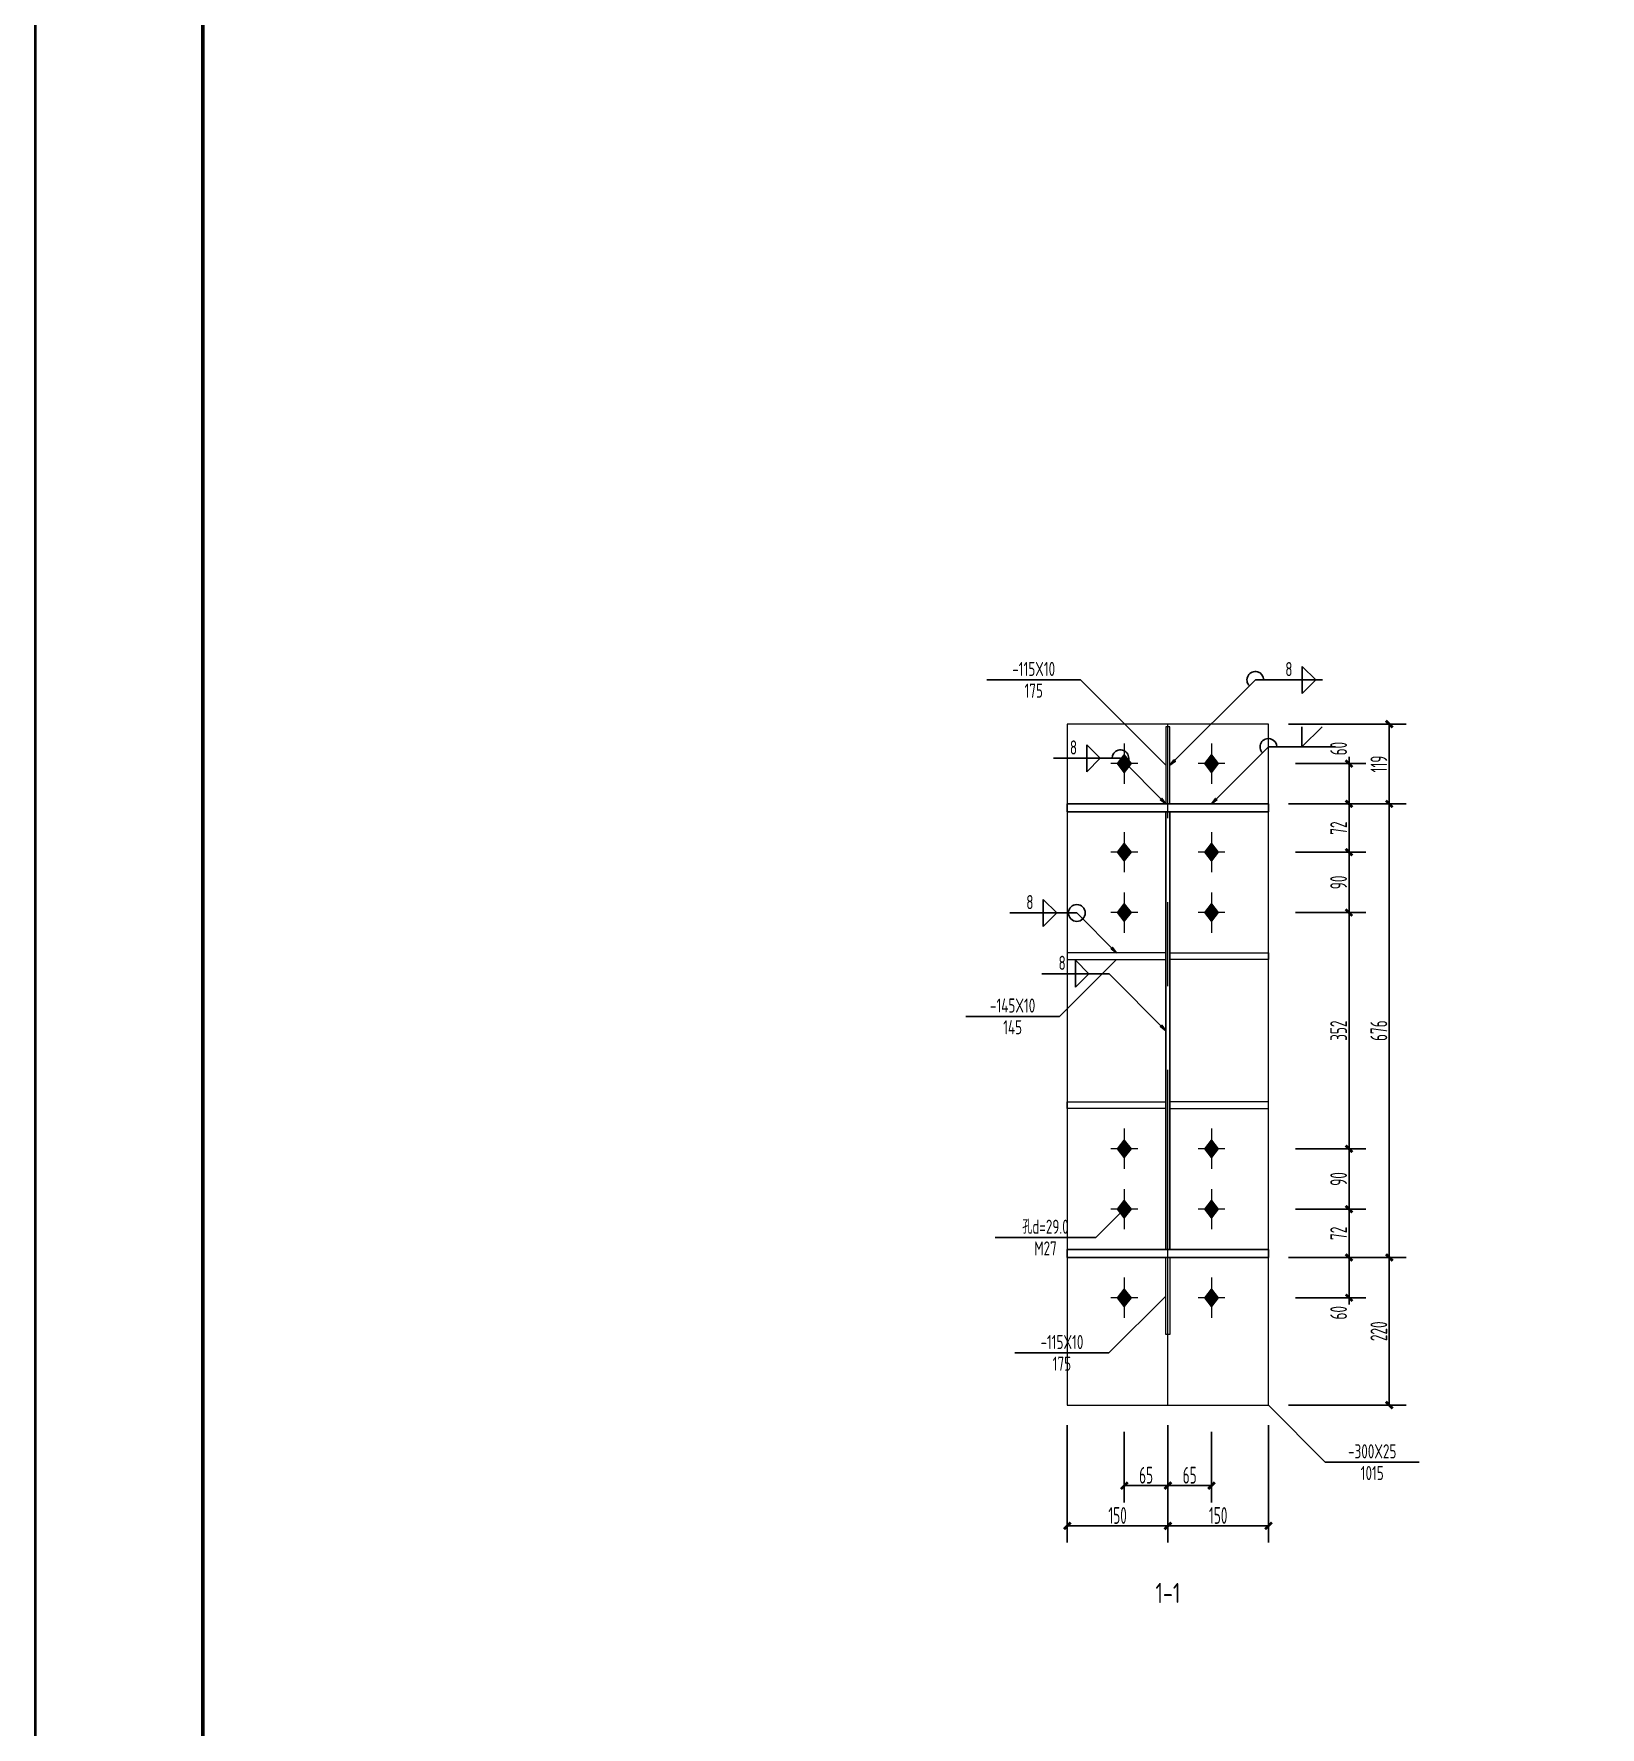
# Model space of a CAD drawing. Extents: x 447413 to 2975780, y -1432727 to 1301644.
# Drawn here: x 2617178 to 2640530, y -1251664 to -1226428 of the extents above; entities that cross this region are included whole.
import ezdxf
from ezdxf.enums import TextEntityAlignment as Align

# ---------------------------------------------------------------- set-up
doc = ezdxf.new("R2010")
doc.units = 0
doc.header["$LTSCALE"] = 1000
doc.header["$MEASUREMENT"] = 0
doc.linetypes.add('线型6', pattern=[8.75, 5, -1.25, 1.25, -1.25])
for name, color, linetype in [('10', 7, 'Continuous'), ('图框', 253, 'Continuous'), ('尺寸标注', 253, 'Continuous'), ('焊缝标注', 253, 'Continuous'), ('螺栓孔标注', 253, 'Continuous'), ('钢板标注', 253, 'Continuous')]:
    doc.layers.add(name, color=color, linetype=linetype)
doc.layers.add('20', color=2, linetype='Continuous', lineweight=18)
doc.styles.add('PkpmHz', font='Pkpmeng', dxfattribs={"width": 0.6, "bigfont": 'hztxt'})
doc.dimstyles.new('Pkpm_1.00', dxfattribs={"dimtxt": 250, "dimasz": 100, "dimexe": 250, "dimexo": 0.0625, "dimgap": 30, "dimtad": 1, "dimdec": 0, "dimrnd": 5, "dimzin": 0, "dimdsep": 46, "dimtxsty": 'PkpmHz', "dimblk1": 'ARCHTICK', "dimblk2": 'ARCHTICK', "dimsah": 1, "dimcen": 0.09, "dimadec": 0, "dimazin": 0, "dimtfac": 1, "dimtdec": 0, "dimtmove": 2, "dimatfit": 1, "dimfxl": 0, "dimtolj": 1, "dimtzin": 0, "dimarcsym": 0})

# ---------------------------------------------------------------- blocks, each defined once
blk = doc.blocks.new('A$C6B0021A6')
at = {"layer": '图框', "color": 2, "const_width": 40, "elevation": -84000}
blk.add_lwpolyline([(20, 84120), (118920, 84120), (118920, 20), (20, 20)], close=True, dxfattribs=at)
at = {"layer": '图框', "color": 153, "const_width": 58, "elevation": -84000}
blk.add_lwpolyline([(111420, 1020), (2520, 1020), (2520, 83120), (111420, 83120)], close=True, dxfattribs=at)
blk = doc.blocks.new('_ArchTick')
at = {"color": 0, "linetype": 'ByBlock', "const_width": 0.4}
blk.add_lwpolyline([(-0.5, -0.5), (0.5, 0.5)], dxfattribs=at)
blk = doc.blocks.new('*D1289')
at = {"layer": 'Defpoints', "color": 0, "linetype": 'Continuous', "transparency": 16777216}
for p in [(2635586, -1237304), (2636786, -1237304), (2635586, -1237904)]:
    blk.add_point(p, dxfattribs=at)
at = {"layer": '尺寸标注', "color": 0, "linetype": 'Continuous', "lineweight": -2, "transparency": 16777216}
for p, q in [((2635986, -1237304), (2637036, -1237304)), ((2636786, -1237304), (2636786, -1237204)), ((2636786, -1237904), (2636786, -1237304)), ((2635986, -1237904), (2637036, -1237904)), ((2636786, -1237904), (2636786, -1238004))]:
    blk.add_line(p, q, dxfattribs=at)
at = {"layer": '尺寸标注', "color": 0, "linetype": 'Continuous', "lineweight": -2, "transparency": 16777216, "xscale": 100, "yscale": 100, "zscale": 100}
for p, rotation in [((2636786, -1237304), 270), ((2636786, -1237904), 90)]:
    blk.add_blockref('_ArchTick', p, dxfattribs=dict(at, rotation=rotation))
at = {"layer": '尺寸标注', "color": 0, "linetype": 'Continuous', "transparency": 16777216, "insert": (2636631, -1237080), "char_height": 250, "attachment_point": 5, "rotation": 90, "style": 'PkpmHz'}
blk.add_mtext('\\A1;60', dxfattribs=at)
blk = doc.blocks.new('*D1290')
at = {"layer": 'Defpoints', "color": 0, "linetype": 'Continuous', "transparency": 16777216}
for p in [(2635586, -1237904), (2636786, -1237904), (2635586, -1238624)]:
    blk.add_point(p, dxfattribs=at)
at = {"layer": '尺寸标注', "color": 0, "linetype": 'Continuous', "lineweight": -2, "transparency": 16777216}
for p, q in [((2635986, -1237904), (2637036, -1237904)), ((2636786, -1238624), (2636786, -1237904)), ((2635986, -1238624), (2637036, -1238624))]:
    blk.add_line(p, q, dxfattribs=at)
at = {"layer": '尺寸标注', "color": 0, "linetype": 'Continuous', "lineweight": -2, "transparency": 16777216, "xscale": 100, "yscale": 100, "zscale": 100}
for p, rotation in [((2636786, -1237904), 90), ((2636786, -1238624), 270)]:
    blk.add_blockref('_ArchTick', p, dxfattribs=dict(at, rotation=rotation))
at = {"layer": '尺寸标注', "color": 0, "linetype": 'Continuous', "transparency": 16777216, "insert": (2636631, -1238264), "char_height": 250, "attachment_point": 5, "rotation": 90, "style": 'PkpmHz'}
blk.add_mtext('\\A1;72', dxfattribs=at)
blk = doc.blocks.new('*D1291')
at = {"layer": 'Defpoints', "color": 0, "linetype": 'Continuous', "transparency": 16777216}
for p in [(2635586, -1238624), (2636786, -1238624), (2635586, -1239524)]:
    blk.add_point(p, dxfattribs=at)
at = {"layer": '尺寸标注', "color": 0, "linetype": 'Continuous', "lineweight": -2, "transparency": 16777216}
for p, q in [((2635986, -1238624), (2637036, -1238624)), ((2636786, -1239524), (2636786, -1238624)), ((2635986, -1239524), (2637036, -1239524))]:
    blk.add_line(p, q, dxfattribs=at)
at = {"layer": '尺寸标注', "color": 0, "linetype": 'Continuous', "lineweight": -2, "transparency": 16777216, "xscale": 100, "yscale": 100, "zscale": 100}
for p, rotation in [((2636786, -1238624), 90), ((2636786, -1239524), 270)]:
    blk.add_blockref('_ArchTick', p, dxfattribs=dict(at, rotation=rotation))
at = {"layer": '尺寸标注', "color": 0, "linetype": 'Continuous', "transparency": 16777216, "insert": (2636631, -1239074), "char_height": 250, "attachment_point": 5, "rotation": 90, "style": 'PkpmHz'}
blk.add_mtext('\\A1;90', dxfattribs=at)
blk = doc.blocks.new('*D1292')
at = {"layer": 'Defpoints', "color": 0, "linetype": 'Continuous', "transparency": 16777216}
for p in [(2635586, -1244664), (2636786, -1244664), (2635586, -1245264)]:
    blk.add_point(p, dxfattribs=at)
at = {"layer": '尺寸标注', "color": 0, "linetype": 'Continuous', "lineweight": -2, "transparency": 16777216}
for p, q in [((2636786, -1244664), (2636786, -1244564)), ((2635986, -1244664), (2637036, -1244664)), ((2636786, -1245264), (2636786, -1244664)), ((2635986, -1245264), (2637036, -1245264)), ((2636786, -1245264), (2636786, -1245364))]:
    blk.add_line(p, q, dxfattribs=at)
at = {"layer": '尺寸标注', "color": 0, "linetype": 'Continuous', "lineweight": -2, "transparency": 16777216, "xscale": 100, "yscale": 100, "zscale": 100}
for p, rotation in [((2636786, -1244664), 270), ((2636786, -1245264), 90)]:
    blk.add_blockref('_ArchTick', p, dxfattribs=dict(at, rotation=rotation))
at = {"layer": '尺寸标注', "color": 0, "linetype": 'Continuous', "transparency": 16777216, "insert": (2636631, -1245488), "char_height": 250, "attachment_point": 5, "rotation": 90, "style": 'PkpmHz'}
blk.add_mtext('\\A1;60', dxfattribs=at)
blk = doc.blocks.new('*D1293')
at = {"layer": 'Defpoints', "color": 0, "linetype": 'Continuous', "transparency": 16777216}
for p in [(2635586, -1243944), (2636786, -1243944), (2635586, -1244664)]:
    blk.add_point(p, dxfattribs=at)
at = {"layer": '尺寸标注', "color": 0, "linetype": 'Continuous', "lineweight": -2, "transparency": 16777216}
for p, q in [((2635986, -1243944), (2637036, -1243944)), ((2636786, -1244664), (2636786, -1243944)), ((2635986, -1244664), (2637036, -1244664))]:
    blk.add_line(p, q, dxfattribs=at)
at = {"layer": '尺寸标注', "color": 0, "linetype": 'Continuous', "lineweight": -2, "transparency": 16777216, "xscale": 100, "yscale": 100, "zscale": 100}
for p, rotation in [((2636786, -1243944), 90), ((2636786, -1244664), 270)]:
    blk.add_blockref('_ArchTick', p, dxfattribs=dict(at, rotation=rotation))
at = {"layer": '尺寸标注', "color": 0, "linetype": 'Continuous', "transparency": 16777216, "insert": (2636631, -1244304), "char_height": 250, "attachment_point": 5, "rotation": 90, "style": 'PkpmHz'}
blk.add_mtext('\\A1;72', dxfattribs=at)
blk = doc.blocks.new('*D1294')
at = {"layer": 'Defpoints', "color": 0, "linetype": 'Continuous', "transparency": 16777216}
for p in [(2635586, -1243044), (2636786, -1243044), (2635586, -1243944)]:
    blk.add_point(p, dxfattribs=at)
at = {"layer": '尺寸标注', "color": 0, "linetype": 'Continuous', "lineweight": -2, "transparency": 16777216}
for p, q in [((2635986, -1243044), (2637036, -1243044)), ((2636786, -1243944), (2636786, -1243044)), ((2635986, -1243944), (2637036, -1243944))]:
    blk.add_line(p, q, dxfattribs=at)
at = {"layer": '尺寸标注', "color": 0, "linetype": 'Continuous', "lineweight": -2, "transparency": 16777216, "xscale": 100, "yscale": 100, "zscale": 100}
for p, rotation in [((2636786, -1243044), 90), ((2636786, -1243944), 270)]:
    blk.add_blockref('_ArchTick', p, dxfattribs=dict(at, rotation=rotation))
at = {"layer": '尺寸标注', "color": 0, "linetype": 'Continuous', "transparency": 16777216, "insert": (2636631, -1243494), "char_height": 250, "attachment_point": 5, "rotation": 90, "style": 'PkpmHz'}
blk.add_mtext('\\A1;90', dxfattribs=at)
blk = doc.blocks.new('*D1295')
at = {"layer": 'Defpoints', "color": 0, "linetype": 'Continuous', "transparency": 16777216}
for p in [(2635586, -1239524), (2636786, -1239524), (2635586, -1243044)]:
    blk.add_point(p, dxfattribs=at)
at = {"layer": '尺寸标注', "color": 0, "linetype": 'Continuous', "lineweight": -2, "transparency": 16777216}
for p, q in [((2635986, -1239524), (2637036, -1239524)), ((2636786, -1243044), (2636786, -1239524)), ((2635986, -1243044), (2637036, -1243044))]:
    blk.add_line(p, q, dxfattribs=at)
at = {"layer": '尺寸标注', "color": 0, "linetype": 'Continuous', "lineweight": -2, "transparency": 16777216, "xscale": 100, "yscale": 100, "zscale": 100}
for p, rotation in [((2636786, -1239524), 90), ((2636786, -1243044), 270)]:
    blk.add_blockref('_ArchTick', p, dxfattribs=dict(at, rotation=rotation))
at = {"layer": '尺寸标注', "color": 0, "linetype": 'Continuous', "transparency": 16777216, "insert": (2636631, -1241284), "char_height": 250, "attachment_point": 5, "rotation": 90, "style": 'PkpmHz'}
blk.add_mtext('\\A1;352', dxfattribs=at)
blk = doc.blocks.new('*D1296')
at = {"layer": 'Defpoints', "color": 0, "linetype": 'Continuous', "transparency": 16777216}
for p in [(2633436, -1246864), (2634086, -1246864), (2634086, -1248064)]:
    blk.add_point(p, dxfattribs=at)
at = {"layer": '尺寸标注', "color": 0, "linetype": 'Continuous', "lineweight": -2, "transparency": 16777216}
for p, q in [((2633436, -1247264), (2633436, -1248314)), ((2634086, -1247264), (2634086, -1248314)), ((2633436, -1248064), (2634086, -1248064))]:
    blk.add_line(p, q, dxfattribs=at)
at = {"layer": '尺寸标注', "color": 0, "linetype": 'Continuous', "lineweight": -2, "transparency": 16777216, "xscale": 100, "yscale": 100, "zscale": 100, "rotation": 180}
blk.add_blockref('_ArchTick', (2633436, -1248064), dxfattribs=at)
at = {"layer": '尺寸标注', "color": 0, "linetype": 'Continuous', "lineweight": -2, "transparency": 16777216, "xscale": 100, "yscale": 100, "zscale": 100}
blk.add_blockref('_ArchTick', (2634086, -1248064), dxfattribs=at)
at = {"layer": '尺寸标注', "color": 0, "linetype": 'Continuous', "transparency": 16777216, "insert": (2633761, -1247909), "char_height": 250, "attachment_point": 5, "style": 'PkpmHz'}
blk.add_mtext('\\A1;65', dxfattribs=at)
blk = doc.blocks.new('*D1297')
at = {"layer": 'Defpoints', "color": 0, "linetype": 'Continuous', "transparency": 16777216}
for p in [(2634086, -1246864), (2634736, -1246864), (2634736, -1248064)]:
    blk.add_point(p, dxfattribs=at)
at = {"layer": '尺寸标注', "color": 0, "linetype": 'Continuous', "lineweight": -2, "transparency": 16777216}
for p, q in [((2634086, -1247264), (2634086, -1248314)), ((2634736, -1247264), (2634736, -1248314)), ((2634086, -1248064), (2634736, -1248064))]:
    blk.add_line(p, q, dxfattribs=at)
at = {"layer": '尺寸标注', "color": 0, "linetype": 'Continuous', "lineweight": -2, "transparency": 16777216, "xscale": 100, "yscale": 100, "zscale": 100, "rotation": 180}
blk.add_blockref('_ArchTick', (2634086, -1248064), dxfattribs=at)
at = {"layer": '尺寸标注', "color": 0, "linetype": 'Continuous', "lineweight": -2, "transparency": 16777216, "xscale": 100, "yscale": 100, "zscale": 100}
blk.add_blockref('_ArchTick', (2634736, -1248064), dxfattribs=at)
at = {"layer": '尺寸标注', "color": 0, "linetype": 'Continuous', "transparency": 16777216, "insert": (2634411, -1247909), "char_height": 250, "attachment_point": 5, "style": 'PkpmHz'}
blk.add_mtext('\\A1;65', dxfattribs=at)
blk = doc.blocks.new('*D1298')
at = {"layer": 'Defpoints', "color": 0, "linetype": 'Continuous', "transparency": 16777216}
for p in [(2632586, -1246864), (2634086, -1246864), (2634086, -1248664)]:
    blk.add_point(p, dxfattribs=at)
at = {"layer": '尺寸标注', "color": 0, "linetype": 'Continuous', "lineweight": -2, "transparency": 16777216}
for p, q in [((2632586, -1247164), (2632586, -1248914)), ((2634086, -1247164), (2634086, -1248914)), ((2632586, -1248664), (2634086, -1248664))]:
    blk.add_line(p, q, dxfattribs=at)
at = {"layer": '尺寸标注', "color": 0, "linetype": 'Continuous', "lineweight": -2, "transparency": 16777216, "xscale": 100, "yscale": 100, "zscale": 100, "rotation": 180}
blk.add_blockref('_ArchTick', (2632586, -1248664), dxfattribs=at)
at = {"layer": '尺寸标注', "color": 0, "linetype": 'Continuous', "lineweight": -2, "transparency": 16777216, "xscale": 100, "yscale": 100, "zscale": 100}
blk.add_blockref('_ArchTick', (2634086, -1248664), dxfattribs=at)
at = {"layer": '尺寸标注', "color": 0, "linetype": 'Continuous', "transparency": 16777216, "insert": (2633336, -1248509), "char_height": 250, "attachment_point": 5, "style": 'PkpmHz'}
blk.add_mtext('\\A1;150', dxfattribs=at)
blk = doc.blocks.new('*D1299')
at = {"layer": 'Defpoints', "color": 0, "linetype": 'Continuous', "transparency": 16777216}
for p in [(2634086, -1246864), (2635586, -1246864), (2635586, -1248664)]:
    blk.add_point(p, dxfattribs=at)
at = {"layer": '尺寸标注', "color": 0, "linetype": 'Continuous', "lineweight": -2, "transparency": 16777216}
for p, q in [((2634086, -1247164), (2634086, -1248914)), ((2635586, -1247164), (2635586, -1248914)), ((2634086, -1248664), (2635586, -1248664))]:
    blk.add_line(p, q, dxfattribs=at)
at = {"layer": '尺寸标注', "color": 0, "linetype": 'Continuous', "lineweight": -2, "transparency": 16777216, "xscale": 100, "yscale": 100, "zscale": 100, "rotation": 180}
blk.add_blockref('_ArchTick', (2634086, -1248664), dxfattribs=at)
at = {"layer": '尺寸标注', "color": 0, "linetype": 'Continuous', "lineweight": -2, "transparency": 16777216, "xscale": 100, "yscale": 100, "zscale": 100}
blk.add_blockref('_ArchTick', (2635586, -1248664), dxfattribs=at)
at = {"layer": '尺寸标注', "color": 0, "linetype": 'Continuous', "transparency": 16777216, "insert": (2634836, -1248509), "char_height": 250, "attachment_point": 5, "style": 'PkpmHz'}
blk.add_mtext('\\A1;150', dxfattribs=at)
blk = doc.blocks.new('*D1300')
at = {"layer": 'Defpoints', "color": 0, "linetype": 'Continuous', "transparency": 16777216}
for p in [(2635586, -1244664), (2637386, -1244664), (2635586, -1246864)]:
    blk.add_point(p, dxfattribs=at)
at = {"layer": '尺寸标注', "color": 0, "linetype": 'Continuous', "lineweight": -2, "transparency": 16777216}
for p, q in [((2635886, -1244664), (2637636, -1244664)), ((2637386, -1246864), (2637386, -1244664)), ((2635886, -1246864), (2637636, -1246864))]:
    blk.add_line(p, q, dxfattribs=at)
at = {"layer": '尺寸标注', "color": 0, "linetype": 'Continuous', "lineweight": -2, "transparency": 16777216, "xscale": 100, "yscale": 100, "zscale": 100}
for p, rotation in [((2637386, -1244664), 90), ((2637386, -1246864), 270)]:
    blk.add_blockref('_ArchTick', p, dxfattribs=dict(at, rotation=rotation))
at = {"layer": '尺寸标注', "color": 0, "linetype": 'Continuous', "transparency": 16777216, "insert": (2637231, -1245764), "char_height": 250, "attachment_point": 5, "rotation": 90, "style": 'PkpmHz'}
blk.add_mtext('\\A1;220', dxfattribs=at)
blk = doc.blocks.new('*D1301')
at = {"layer": 'Defpoints', "color": 0, "linetype": 'Continuous', "transparency": 16777216}
for p in [(2635586, -1237904), (2637386, -1237904), (2635586, -1244664)]:
    blk.add_point(p, dxfattribs=at)
at = {"layer": '尺寸标注', "color": 0, "linetype": 'Continuous', "lineweight": -2, "transparency": 16777216}
for p, q in [((2635886, -1237904), (2637636, -1237904)), ((2637386, -1244664), (2637386, -1237904)), ((2635886, -1244664), (2637636, -1244664))]:
    blk.add_line(p, q, dxfattribs=at)
at = {"layer": '尺寸标注', "color": 0, "linetype": 'Continuous', "lineweight": -2, "transparency": 16777216, "xscale": 100, "yscale": 100, "zscale": 100}
for p, rotation in [((2637386, -1237904), 90), ((2637386, -1244664), 270)]:
    blk.add_blockref('_ArchTick', p, dxfattribs=dict(at, rotation=rotation))
at = {"layer": '尺寸标注', "color": 0, "linetype": 'Continuous', "transparency": 16777216, "insert": (2637231, -1241284), "char_height": 250, "attachment_point": 5, "rotation": 90, "style": 'PkpmHz'}
blk.add_mtext('\\A1;676', dxfattribs=at)
blk = doc.blocks.new('*D1302')
at = {"layer": 'Defpoints', "color": 0, "linetype": 'Continuous', "transparency": 16777216}
for p in [(2635586, -1236714), (2637386, -1236714), (2635586, -1237904)]:
    blk.add_point(p, dxfattribs=at)
at = {"layer": '尺寸标注', "color": 0, "linetype": 'Continuous', "lineweight": -2, "transparency": 16777216}
for p, q in [((2635886, -1236714), (2637636, -1236714)), ((2637386, -1237904), (2637386, -1236714)), ((2635886, -1237904), (2637636, -1237904))]:
    blk.add_line(p, q, dxfattribs=at)
at = {"layer": '尺寸标注', "color": 0, "linetype": 'Continuous', "lineweight": -2, "transparency": 16777216, "xscale": 100, "yscale": 100, "zscale": 100}
for p, rotation in [((2637386, -1236714), 90), ((2637386, -1237904), 270)]:
    blk.add_blockref('_ArchTick', p, dxfattribs=dict(at, rotation=rotation))
at = {"layer": '尺寸标注', "color": 0, "linetype": 'Continuous', "transparency": 16777216, "insert": (2637231, -1237309), "char_height": 250, "attachment_point": 5, "rotation": 90, "style": 'PkpmHz'}
blk.add_mtext('\\A1;119', dxfattribs=at)

msp = doc.modelspace()

# ---------------------------------------------------------------- hatches: boundary and pattern name
at = {"layer": '10'}
for points in [[(2633436.3, -1237173.9), (2633336.3, -1237303.9), (2633436.3, -1237433.9), (2633536.3, -1237303.9)], [(2634736.3, -1237173.9), (2634636.3, -1237303.9), (2634736.3, -1237433.9), (2634836.3, -1237303.9)], [(2633436.3, -1238493.9), (2633336.3, -1238623.9), (2633436.3, -1238753.9), (2633536.3, -1238623.9)], [(2634736.3, -1238493.9), (2634636.3, -1238623.9), (2634736.3, -1238753.9), (2634836.3, -1238623.9)], [(2633436.3, -1239393.9), (2633336.3, -1239523.9), (2633436.3, -1239653.9), (2633536.3, -1239523.9)], [(2634736.3, -1239393.9), (2634636.3, -1239523.9), (2634736.3, -1239653.9), (2634836.3, -1239523.9)], [(2633436.3, -1242914.1), (2633336.3, -1243044.1), (2633436.3, -1243174.1), (2633536.3, -1243044.1)], [(2634736.3, -1242914.1), (2634636.3, -1243044.1), (2634736.3, -1243174.1), (2634836.3, -1243044.1)], [(2633436.3, -1243814.1), (2633336.3, -1243944.1), (2633436.3, -1244074.1), (2633536.3, -1243944.1)], [(2634736.3, -1243814.1), (2634636.3, -1243944.1), (2634736.3, -1244074.1), (2634836.3, -1243944.1)], [(2633436.3, -1245134.1), (2633336.3, -1245264.1), (2633436.3, -1245394.1), (2633536.3, -1245264.1)], [(2634736.3, -1245134.1), (2634636.3, -1245264.1), (2634736.3, -1245394.1), (2634836.3, -1245264.1)]]:
    msp.add_hatch(color=1, dxfattribs=at).paths.add_polyline_path(points)
at = {"layer": '焊缝标注'}
for points in [[(2634116.3, -1237328.9), (2634197.6, -1237268.9), (2634176.4, -1237247.6)], [(2634056.3, -1237903.9), (2633996.3, -1237822.5), (2633975, -1237843.7)], [(2634736.3, -1237903.9), (2634817.6, -1237843.9), (2634796.4, -1237822.6)], [(2633321.3, -1240123.9), (2633261.3, -1240042.5), (2633240, -1240063.7)], [(2634056.3, -1241284), (2633996.3, -1241202.6), (2633975, -1241223.8)]]:
    msp.add_hatch(color=256, dxfattribs=at).paths.add_polyline_path(points)

# ---------------------------------------------------------------- linework, layer by layer
at = {"layer": '10', "linetype": '线型6', "lineweight": 18}
msp.add_line((2634086.3, -1246869.1, 126000), (2634086.3, -1236709.1, 126000), dxfattribs=at)
at = {"layer": '10', "color": 9, "lineweight": 18}
for p, q in [((2633436.3, -1237003.9, 126000), (2633436.3, -1237603.9, 126000)), ((2634736.3, -1237003.9, 126000), (2634736.3, -1237603.9, 126000)), ((2633636.3, -1237303.9, 126000), (2633236.3, -1237303.9, 126000)), ((2634936.3, -1237303.9, 126000), (2634536.3, -1237303.9, 126000)), ((2633436.3, -1238323.9, 126000), (2633436.3, -1238923.9, 126000)), ((2634736.3, -1238323.9, 126000), (2634736.3, -1238923.9, 126000)), ((2633636.3, -1238623.9, 126000), (2633236.3, -1238623.9, 126000)), ((2634936.3, -1238623.9, 126000), (2634536.3, -1238623.9, 126000)), ((2633436.3, -1239223.9, 126000), (2633436.3, -1239823.9, 126000)), ((2634736.3, -1239223.9, 126000), (2634736.3, -1239823.9, 126000)), ((2633636.3, -1239523.9, 126000), (2633236.3, -1239523.9, 126000)), ((2634936.3, -1239523.9, 126000), (2634536.3, -1239523.9, 126000)), ((2633436.3, -1242744.1, 126000), (2633436.3, -1243344.1, 126000)), ((2634736.3, -1242744.1, 126000), (2634736.3, -1243344.1, 126000)), ((2633636.3, -1243044.1, 126000), (2633236.3, -1243044.1, 126000)), ((2634936.3, -1243044.1, 126000), (2634536.3, -1243044.1, 126000)), ((2633436.3, -1243644.1, 126000), (2633436.3, -1244244.1, 126000)), ((2634736.3, -1243644.1, 126000), (2634736.3, -1244244.1, 126000)), ((2633636.3, -1243944.1, 126000), (2633236.3, -1243944.1, 126000)), ((2634936.3, -1243944.1, 126000), (2634536.3, -1243944.1, 126000)), ((2633436.3, -1244964.1, 126000), (2633436.3, -1245564.1, 126000)), ((2634736.3, -1244964.1, 126000), (2634736.3, -1245564.1, 126000)), ((2633636.3, -1245264.1, 126000), (2633236.3, -1245264.1, 126000)), ((2634936.3, -1245264.1, 126000), (2634536.3, -1245264.1, 126000))]:
    msp.add_line(p, q, dxfattribs=at)
at = {"layer": '10', "color": 3}
for p, q in [((2635586.3, -1237903.9, 126000), (2632586.3, -1237903.9, 126000)), ((2632586.3, -1237903.9, 126000), (2632586.3, -1238023.9, 126000)), ((2632586.3, -1238023.9, 126000), (2635586.3, -1238023.9, 126000)), ((2634056.3, -1244544.1, 126000), (2634056.3, -1238023.9, 126000)), ((2634116.3, -1244544.1, 126000), (2634116.3, -1238023.9, 126000)), ((2635586.3, -1238023.9, 126000), (2635586.3, -1237903.9, 126000)), ((2635586.3, -1244544.1, 126000), (2632586.3, -1244544.1, 126000)), ((2632586.3, -1244544.1, 126000), (2632586.3, -1244664.1, 126000)), ((2635586.3, -1244664.1, 126000), (2635586.3, -1244544.1, 126000)), ((2632586.3, -1244664.1, 126000), (2635586.3, -1244664.1, 126000))]:
    msp.add_line(p, q, dxfattribs=at)
at = {"layer": '10', "color": 1, "linetype": 'Continuous', "elevation": 126000}
for points in [[(2633436.3, -1237173.9), (2633336.3, -1237303.9), (2633436.3, -1237433.9), (2633536.3, -1237303.9)], [(2634736.3, -1237173.9), (2634636.3, -1237303.9), (2634736.3, -1237433.9), (2634836.3, -1237303.9)], [(2633436.3, -1238493.9), (2633336.3, -1238623.9), (2633436.3, -1238753.9), (2633536.3, -1238623.9)], [(2634736.3, -1238493.9), (2634636.3, -1238623.9), (2634736.3, -1238753.9), (2634836.3, -1238623.9)], [(2633436.3, -1239393.9), (2633336.3, -1239523.9), (2633436.3, -1239653.9), (2633536.3, -1239523.9)], [(2634736.3, -1239393.9), (2634636.3, -1239523.9), (2634736.3, -1239653.9), (2634836.3, -1239523.9)], [(2633436.3, -1242914.1), (2633336.3, -1243044.1), (2633436.3, -1243174.1), (2633536.3, -1243044.1)], [(2634736.3, -1242914.1), (2634636.3, -1243044.1), (2634736.3, -1243174.1), (2634836.3, -1243044.1)], [(2633436.3, -1243814.1), (2633336.3, -1243944.1), (2633436.3, -1244074.1), (2633536.3, -1243944.1)], [(2634736.3, -1243814.1), (2634636.3, -1243944.1), (2634736.3, -1244074.1), (2634836.3, -1243944.1)], [(2633436.3, -1245134.1), (2633336.3, -1245264.1), (2633436.3, -1245394.1), (2633536.3, -1245264.1)], [(2634736.3, -1245134.1), (2634636.3, -1245264.1), (2634736.3, -1245394.1), (2634836.3, -1245264.1)]]:
    msp.add_lwpolyline(points, close=True, dxfattribs=at)
at = {"layer": '20'}
for p, q in [((2635586.3, -1236714.1, 126000), (2632586.3, -1236714.1, 126000)), ((2632586.3, -1236714.1, 126000), (2632586.3, -1246864.1, 126000)), ((2634116.3, -1236753.9, 126000), (2634056.3, -1236753.9, 126000)), ((2634056.3, -1236753.9, 126000), (2634056.3, -1237903.9, 126000)), ((2634116.3, -1237903.9, 126000), (2634116.3, -1236753.9, 126000)), ((2635586.3, -1246864.1, 126000), (2635586.3, -1236714.1, 126000)), ((2634056.3, -1237903.9, 126000), (2634116.3, -1237903.9, 126000)), ((2634056.3, -1240123.9, 126000), (2632586.3, -1240123.9, 126000)), ((2632586.3, -1240123.9, 126000), (2632586.3, -1240223.9, 126000)), ((2632586.3, -1240223.9, 126000), (2634056.3, -1240223.9, 126000)), ((2634056.3, -1240223.9, 126000), (2634056.3, -1240123.9, 126000)), ((2634116.3, -1240123.9, 126000), (2635586.3, -1240123.9, 126000)), ((2634116.3, -1240223.9, 126000), (2634116.3, -1240123.9, 126000)), ((2635586.3, -1240223.9, 126000), (2634116.3, -1240223.9, 126000)), ((2635586.3, -1240123.9, 126000), (2635586.3, -1240223.9, 126000)), ((2632586.3, -1242444.1, 126000), (2632586.3, -1242344.1, 126000)), ((2632586.3, -1242344.1, 126000), (2634056.3, -1242344.1, 126000)), ((2634056.3, -1242344.1, 126000), (2634056.3, -1242444.1, 126000)), ((2635586.3, -1242344.1, 126000), (2634116.3, -1242344.1, 126000)), ((2634116.3, -1242344.1, 126000), (2634116.3, -1242444.1, 126000)), ((2635586.3, -1242444.1, 126000), (2635586.3, -1242344.1, 126000)), ((2634056.3, -1242444.1, 126000), (2632586.3, -1242444.1, 126000)), ((2634116.3, -1242444.1, 126000), (2635586.3, -1242444.1, 126000)), ((2634056.3, -1244664.1, 126000), (2634116.3, -1244664.1, 126000)), ((2634056.3, -1245814.1, 126000), (2634056.3, -1244664.1, 126000)), ((2634116.3, -1244664.1, 126000), (2634116.3, -1245814.1, 126000)), ((2634116.3, -1245814.1, 126000), (2634056.3, -1245814.1, 126000)), ((2632586.3, -1246864.1, 126000), (2635586.3, -1246864.1, 126000))]:
    msp.add_line(p, q, dxfattribs=at)
at = {"layer": '焊缝标注'}
for p, q in [((2636089.6, -1235856.6, 126000), (2636289.6, -1236056.6, 126000)), ((2636089.6, -1236056.6, 126000), (2636089.6, -1235856.6, 126000)), ((2634116.3, -1237328.9, 126000), (2635389.6, -1236056.6, 126000)), ((2635389.6, -1236056.6, 126000), (2636389.6, -1236056.6, 126000)), ((2636089.6, -1236256.6, 126000), (2636289.6, -1236056.6, 126000)), ((2636089.6, -1236056.6, 126000), (2636089.6, -1236256.6, 126000)), ((2636085.1, -1237055.7, 126000), (2636085.1, -1236755.7, 126000)), ((2636085.1, -1237055.7, 126000), (2636385.1, -1236755.7, 126000)), ((2633078.2, -1237224.3, 126000), (2632878.2, -1237024.3, 126000)), ((2632878.2, -1237224.3, 126000), (2632878.2, -1237024.3, 126000)), ((2634736.3, -1237903.9, 126000), (2635585.1, -1237055.7, 126000)), ((2635585.1, -1237055.7, 126000), (2636585.1, -1237055.7, 126000)), ((2633378.2, -1237224.3, 126000), (2632378.2, -1237224.3, 126000)), ((2633078.2, -1237224.3, 126000), (2632878.2, -1237424.3, 126000)), ((2632878.2, -1237224.3, 126000), (2632878.2, -1237424.3, 126000)), ((2634056.3, -1237903.9, 126000), (2633378.2, -1237224.3, 126000)), ((2632428, -1239529.3, 126000), (2632228, -1239329.3, 126000)), ((2632228, -1239529.3, 126000), (2632228, -1239329.3, 126000)), ((2632728, -1239529.3, 126000), (2631728, -1239529.3, 126000)), ((2632428, -1239529.3, 126000), (2632228, -1239729.3, 126000)), ((2632228, -1239529.3, 126000), (2632228, -1239729.3, 126000)), ((2633321.3, -1240123.9, 126000), (2632728, -1239529.3, 126000)), ((2632908.7, -1240434.5, 126000), (2632708.7, -1240234.5, 126000)), ((2632708.7, -1240434.5, 126000), (2632708.7, -1240234.5, 126000)), ((2633208.7, -1240434.5, 126000), (2632208.7, -1240434.5, 126000)), ((2632908.7, -1240434.5, 126000), (2632708.7, -1240634.5, 126000)), ((2632708.7, -1240434.5, 126000), (2632708.7, -1240634.5, 126000)), ((2634056.3, -1241284, 126000), (2633208.7, -1240434.5, 126000))]:
    msp.add_line(p, q, dxfattribs=at)
at = {"layer": '焊缝标注', "linetype": 'Continuous', "elevation": 126000}
for points in [[(2634116.3, -1237328.9), (2634197.6, -1237268.9), (2634176.4, -1237247.6)], [(2634056.3, -1237903.9), (2633996.3, -1237822.5), (2633975, -1237843.7)], [(2634736.3, -1237903.9), (2634817.6, -1237843.9), (2634796.4, -1237822.6)], [(2633321.3, -1240123.9), (2633261.3, -1240042.5), (2633240, -1240063.7)], [(2634056.3, -1241284), (2633996.3, -1241202.6), (2633975, -1241223.8)]]:
    msp.add_lwpolyline(points, close=True, dxfattribs=at)
at = {"layer": '焊缝标注'}
msp.add_circle((2632728, -1239529.3, 126000), 125, dxfattribs=at)
for centre, start, end in [((2635389.6, -1236056.6, 126000), 0, 224.97719), ((2635585.1, -1237055.7, 126000), 0, 224.9772), ((2633378.2, -1237224.3, 126000), 314.93158, 180)]:
    msp.add_arc(centre, 125, start, end, dxfattribs=at)
at = {"layer": '螺栓孔标注'}
for p, q in [((2633436.3, -1243944.1, 126000), (2633011.1, -1244367.5, 126000)), ((2633011.1, -1244367.5, 126000), (2631511.1, -1244367.5, 126000))]:
    msp.add_line(p, q, dxfattribs=at)
at = {"layer": '螺栓孔标注', "const_width": 0.1, "elevation": 126000}
msp.add_lwpolyline([(2633436.3, -1243944.1, 1), (2633436.2, -1243944.1, 1)], format="xyb", close=True, dxfattribs=at)
at = {"layer": '钢板标注'}
for p, q in [((2632785, -1236054.6, 126000), (2631385, -1236054.6, 126000)), ((2634056.3, -1237328.9, 126000), (2632785, -1236054.6, 126000)), ((2633321.3, -1240223.9, 126000), (2632471, -1241070.8, 126000)), ((2632471, -1241070.8, 126000), (2631071, -1241070.8, 126000)), ((2634056.3, -1245239.1, 126000), (2633206, -1246085.9, 126000)), ((2633206, -1246085.9, 126000), (2631806, -1246085.9, 126000)), ((2635586.3, -1246864.1, 126000), (2636432.4, -1247715, 126000)), ((2636432.4, -1247715, 126000), (2637832.4, -1247715, 126000))]:
    msp.add_line(p, q, dxfattribs=at)
at = {"layer": '钢板标注', "const_width": 0.1, "elevation": 126000}
for points in [[(2634056.3, -1237328.9, 1), (2634056.2, -1237328.9, 1)], [(2633321.3, -1240223.9, 1), (2633321.2, -1240223.9, 1)], [(2634056.3, -1245239.1, 1), (2634056.2, -1245239.1, 1)], [(2635586.3, -1246864.1, 1), (2635586.2, -1246864.1, 1)]]:
    msp.add_lwpolyline(points, format="xyb", close=True, dxfattribs=at)

# ---------------------------------------------------------------- block references
msp.add_blockref('A$C6B0021A6', (2617178.3, -1278780.1, 210000))

# ---------------------------------------------------------------- texts
at = {"layer": '10', "style": 'PkpmHz', "width": 0.77}
msp.add_text('1-1', height=300, dxfattribs=at).set_placement((2634086.3, -1249664.1, 126000), align=Align.MIDDLE_CENTER)
at = {"layer": '焊缝标注', "style": 'PkpmHz', "width": 0.71}
for p in [(2635889.6, -1236000, 126000), (2632678.2, -1237167.7, 126000), (2632028, -1239472.6, 126000), (2632508.7, -1240377.8, 126000)]:
    msp.add_text('8', height=210, dxfattribs=at).set_placement(p, align=Align.CENTER)
at = {"layer": '螺栓孔标注', "style": 'PkpmHz', "width": 0.71}
msp.add_text('孔d=29.0', height=210, dxfattribs=at).set_placement((2632261.1, -1244310.9, 126000), align=Align.CENTER)
msp.add_text('M27', height=210, dxfattribs=at).set_placement((2632261.1, -1244424.1, 126000), align=Align.TOP_CENTER)
at = {"layer": '钢板标注', "style": 'PkpmHz', "width": 0.71}
for s, p in [('-115X10', (2632085, -1235998, 126000)), ('-145X10', (2631771, -1241014.2, 126000)), ('-115X10', (2632506, -1246029.3, 126000)), ('-300X25', (2637132.4, -1247658.3, 126000))]:
    msp.add_text(s, height=210, dxfattribs=at).set_placement(p, align=Align.CENTER)
for s, p in [('175', (2632085, -1236111.2, 126000)), ('145', (2631771, -1241127.4, 126000)), ('175', (2632506, -1246142.5, 126000)), ('1015', (2637132.4, -1247771.6, 126000))]:
    msp.add_text(s, height=210, dxfattribs=at).set_placement(p, align=Align.TOP_CENTER)

# ---------------------------------------------------------------- dimensions: what is measured, and where the dimension line sits
at = {"layer": '尺寸标注', "linetype": 'Continuous'}
for base, p1, p2, text, override, picture, middle in [((2637386.3, -1236714.1, 126000), (2635586.3, -1237903.9, 126000), (2635586.3, -1236714.1, 126000), '119', {"dimexo": 300, "dimtih": 0, "dimtoh": 0}, '*D1302', (2637231.3, -1237309, 126000)), ((2636786.3, -1237903.9, 126000), (2635586.3, -1238623.9, 126000), (2635586.3, -1237903.9, 126000), '72', {"dimexo": 400, "dimtih": 0, "dimtoh": 0}, '*D1290', (2636631.3, -1238263.9, 126000)), ((2637386.3, -1237903.9, 126000), (2635586.3, -1244664.1, 126000), (2635586.3, -1237903.9, 126000), '676', {"dimexo": 300, "dimtih": 0, "dimtoh": 0}, '*D1301', (2637231.3, -1241284, 126000)), ((2636786.3, -1238623.9, 126000), (2635586.3, -1239523.9, 126000), (2635586.3, -1238623.9, 126000), '90', {"dimexo": 400, "dimtih": 0, "dimtoh": 0}, '*D1291', (2636631.3, -1239073.9, 126000)), ((2636786.3, -1239523.9, 126000), (2635586.3, -1243044.1, 126000), (2635586.3, -1239523.9, 126000), '352', {"dimexo": 400, "dimtih": 0, "dimtoh": 0}, '*D1295', (2636631.3, -1241284, 126000)), ((2636786.3, -1243044.1, 126000), (2635586.3, -1243944.1, 126000), (2635586.3, -1243044.1, 126000), '90', {"dimexo": 400, "dimtih": 0, "dimtoh": 0}, '*D1294', (2636631.3, -1243494.1, 126000)), ((2636786.3, -1243944.1, 126000), (2635586.3, -1244664.1, 126000), (2635586.3, -1243944.1, 126000), '72', {"dimexo": 400, "dimtih": 0, "dimtoh": 0}, '*D1293', (2636631.3, -1244304.1, 126000)), ((2637386.3, -1244664.1, 126000), (2635586.3, -1246864.1, 126000), (2635586.3, -1244664.1, 126000), '220', {"dimexo": 300, "dimtih": 0, "dimtoh": 0}, '*D1300', (2637231.3, -1245764.1, 126000))]:
    dim = msp.add_linear_dim(base=base, p1=p1, p2=p2, angle=90, text=text, dimstyle='Pkpm_1.00', override=override, dxfattribs=at)
    dim.commit()
    dim.dimension.update_dxf_attribs({"geometry": picture, "text_midpoint": middle})
for base, p1, p2, picture, middle in [((2636786.3, -1237303.9, 126000), (2635586.3, -1237903.9, 126000), (2635586.3, -1237303.9, 126000), '*D1289', (2636631, -1237080.3, 126000)), ((2636786.3, -1244664.1, 126000), (2635586.3, -1245264.1, 126000), (2635586.3, -1244664.1, 126000), '*D1292', (2636631, -1245487.7, 126000))]:
    dim = msp.add_linear_dim(base=base, p1=p1, p2=p2, angle=90, text='60', dimstyle='Pkpm_1.00', override={"dimexo": 400, "dimtih": 0, "dimtoh": 0}, dxfattribs=at)
    dim.commit()
    dim.dimension.update_dxf_attribs({"geometry": picture, "text_midpoint": middle, "dimtype": 128})
for base, p1, p2, text, override, picture, middle in [((2634086.3, -1248664.1, 126000), (2632586.3, -1246864.1, 126000), (2634086.3, -1246864.1, 126000), '150', {"dimexo": 300, "dimtih": 0, "dimtoh": 0}, '*D1298', (2633336.3, -1248509.1, 126000)), ((2634086.3, -1248064.1, 126000), (2633436.3, -1246864.1, 126000), (2634086.3, -1246864.1, 126000), '65', {"dimexo": 400, "dimtih": 0, "dimtoh": 0}, '*D1296', (2633761.3, -1247909.1, 126000)), ((2634736.3, -1248064.1, 126000), (2634086.3, -1246864.1, 126000), (2634736.3, -1246864.1, 126000), '65', {"dimexo": 400, "dimtih": 0, "dimtoh": 0}, '*D1297', (2634411.3, -1247909.1, 126000)), ((2635586.3, -1248664.1, 126000), (2634086.3, -1246864.1, 126000), (2635586.3, -1246864.1, 126000), '150', {"dimexo": 300, "dimtih": 0, "dimtoh": 0}, '*D1299', (2634836.3, -1248509.1, 126000))]:
    dim = msp.add_linear_dim(base=base, p1=p1, p2=p2, text=text, dimstyle='Pkpm_1.00', override=override, dxfattribs=at)
    dim.commit()
    dim.dimension.update_dxf_attribs({"geometry": picture, "text_midpoint": middle})

doc.saveas('drawing.dxf')
